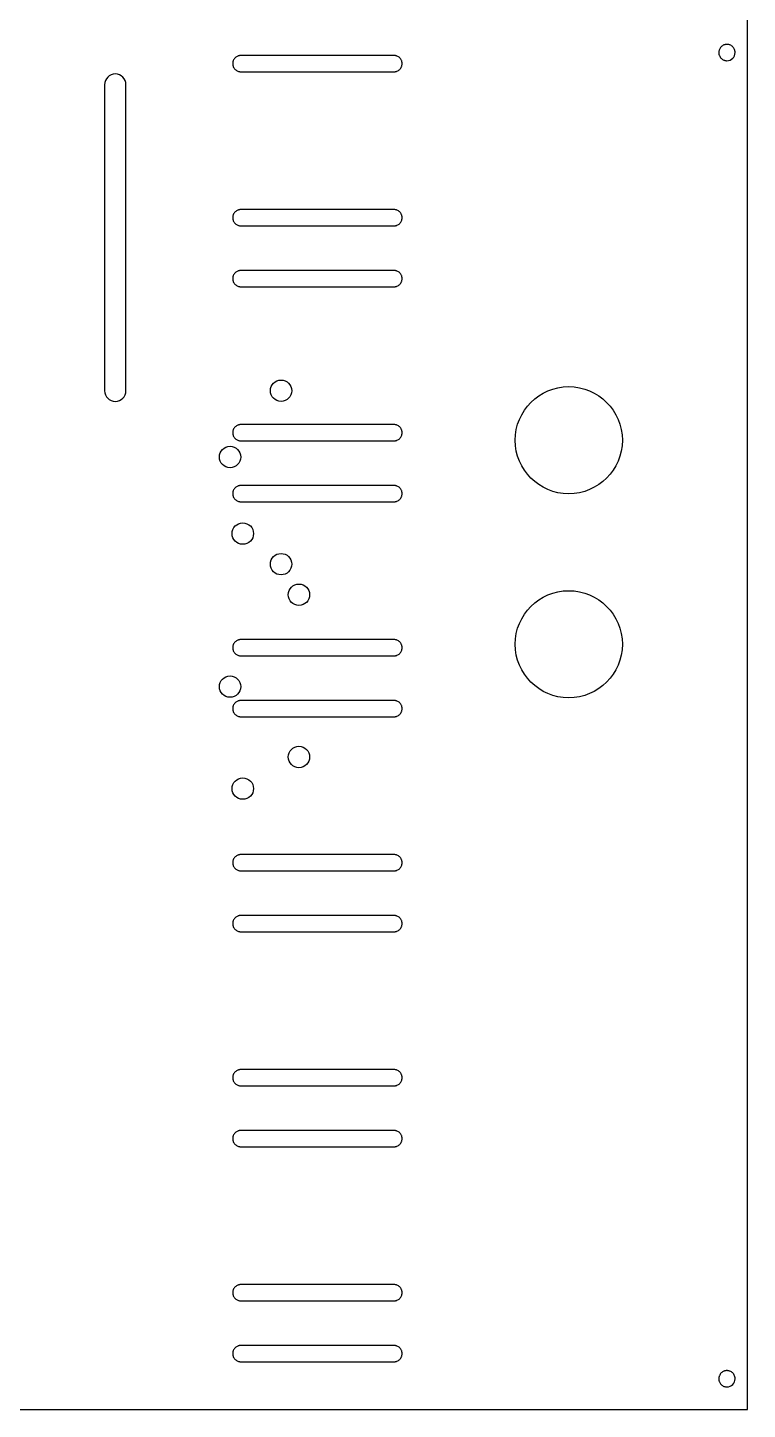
# Model space of a CAD drawing. Header units: millimetres. Extents: x 0 to 691, y 0 to 550.
# Drawn here: x 549.9 to 691, y 0 to 270.9 of the extents above; entities that cross this region are included whole.
import ezdxf

# ---------------------------------------------------------------- set-up
doc = ezdxf.new("R2010")
doc.units = ezdxf.units.MM

msp = doc.modelspace()

# ---------------------------------------------------------------- linework, layer by layer
at = {"color": 7, "linetype": 'Continuous', "lineweight": 25}
for p, q in [((691, 0), (691, 530)), ((621.74, 265.43), (591.74, 265.43)), ((591.74, 262.23), (621.74, 262.23)), ((565.01, 259.7), (565.01, 199.7)), ((569.21, 199.7), (569.21, 259.7)), ((621.74, 235.22), (591.74, 235.22)), ((591.74, 232.02), (621.74, 232.02)), ((621.74, 223.28), (591.74, 223.28)), ((591.74, 220.08), (621.74, 220.08)), ((621.74, 193.07), (591.74, 193.07)), ((591.74, 189.87), (621.74, 189.87)), ((621.74, 181.13), (591.74, 181.13)), ((591.74, 177.93), (621.74, 177.93)), ((621.74, 150.92), (591.74, 150.92)), ((591.74, 147.72), (621.74, 147.72)), ((621.74, 138.98), (591.74, 138.98)), ((591.74, 135.78), (621.74, 135.78)), ((621.74, 108.77), (591.74, 108.77)), ((591.74, 105.57), (621.74, 105.57)), ((621.74, 96.83), (591.74, 96.83)), ((591.74, 93.63), (621.74, 93.63)), ((621.74, 66.62), (591.74, 66.62)), ((591.74, 63.42), (621.74, 63.42)), ((621.74, 54.68), (591.74, 54.68)), ((591.74, 51.48), (621.74, 51.48)), ((621.74, 24.47), (591.74, 24.47)), ((591.74, 21.27), (621.74, 21.27)), ((621.74, 12.53), (591.74, 12.53)), ((591.74, 9.33), (621.74, 9.33)), ((0, 0), (691, 0))]:
    msp.add_line(p, q, dxfattribs=at)
for centre, radius in [((599.61, 199.7), 2.1), ((656, 190), 10.5), ((589.61, 186.7), 2.1), ((592.11, 171.7), 2.1), ((599.61, 165.7), 2.1), ((603.11, 159.7), 2.1), ((656, 150), 10.5), ((589.61, 141.7), 2.1), ((603.11, 127.9), 2.1), ((592.11, 121.7), 2.1)]:
    msp.add_circle(centre, radius, dxfattribs=at)
for centre, radius, start, end in [((687, 266), 1.6, 270, 360), ((567.11, 259.7), 2.1, 0, 180), ((567.11, 199.7), 2.1, 180, 0), ((687, 6), 1.6, 270, 360)]:
    msp.add_arc(centre, radius, start, end, dxfattribs=at)
for points, knots in [([(687, 267.6), (686.96, 267.6), (686.88, 267.6), (686.76, 267.58), (686.64, 267.56), (686.52, 267.53), (686.35, 267.47), (686.11, 267.35), (685.86, 267.14), (685.65, 266.88), (685.52, 266.63), (685.45, 266.4), (685.41, 266.2), (685.4, 266.07), (685.4, 266)], [0, 0, 0, 0, 0.04829, 0.096178, 0.143939, 0.19185, 0.240186, 0.370048, 0.500049, 0.629915, 0.759912, 0.840127, 0.919728, 1, 1, 1, 1]), ([(685.4, 266), (685.4, 265.96), (685.4, 265.88), (685.42, 265.76), (685.44, 265.64), (685.47, 265.52), (685.53, 265.35), (685.65, 265.12), (685.86, 264.86), (686.11, 264.65), (686.37, 264.52), (686.6, 264.45), (686.8, 264.41), (686.93, 264.4), (687, 264.4)], [0, 0, 0, 0, 0.048293, 0.096182, 0.143943, 0.191853, 0.240187, 0.370052, 0.500049, 0.629911, 0.759912, 0.840123, 0.919725, 1, 1, 1, 1]), ([(688.6, 266), (688.6, 266.04), (688.6, 266.12), (688.58, 266.24), (688.56, 266.36), (688.53, 266.48), (688.47, 266.65), (688.35, 266.88), (688.14, 267.14), (687.89, 267.35), (687.63, 267.48), (687.4, 267.55), (687.2, 267.59), (687.07, 267.6), (687, 267.6)], [0, 0, 0, 0, 0.048293, 0.096182, 0.143943, 0.191853, 0.240187, 0.370052, 0.500049, 0.629911, 0.759912, 0.840123, 0.919725, 1, 1, 1, 1]), ([(591.74, 265.43), (591.7, 265.43), (591.61, 265.43), (591.5, 265.41), (591.38, 265.39), (591.26, 265.36), (591.08, 265.3), (590.85, 265.18), (590.6, 264.97), (590.39, 264.72), (590.26, 264.46), (590.18, 264.23), (590.14, 264.03), (590.14, 263.9), (590.14, 263.83)], [0, 0, 0, 0, 0.04829, 0.096178, 0.143939, 0.19185, 0.240186, 0.370048, 0.500049, 0.629915, 0.759912, 0.840127, 0.919728, 1, 1, 1, 1]), ([(590.14, 263.83), (590.14, 263.79), (590.14, 263.71), (590.15, 263.59), (590.17, 263.47), (590.21, 263.36), (590.27, 263.18), (590.39, 262.95), (590.6, 262.69), (590.85, 262.48), (591.11, 262.35), (591.34, 262.28), (591.53, 262.24), (591.67, 262.23), (591.74, 262.23)], [0, 0, 0, 0, 0.048293, 0.096182, 0.143943, 0.191853, 0.240187, 0.370052, 0.500049, 0.629911, 0.759912, 0.840123, 0.919725, 1, 1, 1, 1]), ([(623.34, 263.83), (623.33, 263.87), (623.33, 263.95), (623.32, 264.07), (623.3, 264.19), (623.27, 264.31), (623.2, 264.48), (623.08, 264.72), (622.87, 264.97), (622.62, 265.18), (622.37, 265.31), (622.13, 265.38), (621.94, 265.42), (621.8, 265.43), (621.74, 265.43)], [0, 0, 0, 0, 0.048293, 0.096182, 0.143943, 0.191853, 0.240187, 0.370052, 0.500049, 0.629911, 0.759912, 0.840123, 0.919725, 1, 1, 1, 1]), ([(621.74, 262.23), (621.78, 262.23), (621.86, 262.23), (621.98, 262.25), (622.09, 262.27), (622.21, 262.3), (622.39, 262.36), (622.62, 262.48), (622.87, 262.69), (623.08, 262.95), (623.21, 263.2), (623.29, 263.43), (623.33, 263.63), (623.33, 263.76), (623.34, 263.83)], [0, 0, 0, 0, 0.04829, 0.096178, 0.143939, 0.19185, 0.240186, 0.370048, 0.500049, 0.629915, 0.759912, 0.840127, 0.919728, 1, 1, 1, 1]), ([(591.74, 235.22), (591.7, 235.22), (591.61, 235.22), (591.5, 235.2), (591.38, 235.18), (591.26, 235.15), (591.08, 235.09), (590.85, 234.97), (590.6, 234.76), (590.39, 234.5), (590.26, 234.25), (590.18, 234.02), (590.14, 233.82), (590.14, 233.69), (590.14, 233.62)], [0, 0, 0, 0, 0.04829, 0.096178, 0.143939, 0.19185, 0.240186, 0.370048, 0.500049, 0.629915, 0.759912, 0.840127, 0.919728, 1, 1, 1, 1]), ([(590.14, 233.62), (590.14, 233.58), (590.14, 233.5), (590.15, 233.38), (590.17, 233.26), (590.21, 233.14), (590.27, 232.97), (590.39, 232.73), (590.6, 232.48), (590.85, 232.27), (591.11, 232.14), (591.34, 232.07), (591.53, 232.03), (591.67, 232.02), (591.74, 232.02)], [0, 0, 0, 0, 0.048293, 0.096182, 0.143943, 0.191853, 0.240187, 0.370052, 0.500049, 0.629911, 0.759912, 0.840123, 0.919725, 1, 1, 1, 1]), ([(623.34, 233.62), (623.33, 233.66), (623.33, 233.74), (623.32, 233.86), (623.3, 233.98), (623.27, 234.09), (623.2, 234.27), (623.08, 234.5), (622.87, 234.76), (622.62, 234.97), (622.37, 235.1), (622.13, 235.17), (621.94, 235.21), (621.8, 235.22), (621.74, 235.22)], [0, 0, 0, 0, 0.048293, 0.096182, 0.143943, 0.191853, 0.240187, 0.370052, 0.500049, 0.629911, 0.759912, 0.840123, 0.919725, 1, 1, 1, 1]), ([(621.74, 232.02), (621.78, 232.02), (621.86, 232.02), (621.98, 232.04), (622.09, 232.06), (622.21, 232.09), (622.39, 232.15), (622.62, 232.27), (622.87, 232.48), (623.08, 232.73), (623.21, 232.99), (623.29, 233.22), (623.33, 233.42), (623.33, 233.55), (623.34, 233.62)], [0, 0, 0, 0, 0.04829, 0.096178, 0.143939, 0.19185, 0.240186, 0.370048, 0.500049, 0.629915, 0.759912, 0.840127, 0.919728, 1, 1, 1, 1]), ([(591.74, 223.28), (591.7, 223.28), (591.61, 223.28), (591.5, 223.26), (591.38, 223.24), (591.26, 223.21), (591.08, 223.15), (590.85, 223.03), (590.6, 222.82), (590.39, 222.57), (590.26, 222.31), (590.18, 222.08), (590.14, 221.88), (590.14, 221.75), (590.14, 221.68)], [0, 0, 0, 0, 0.04829, 0.096178, 0.143939, 0.19185, 0.240186, 0.370048, 0.500049, 0.629915, 0.759912, 0.840127, 0.919728, 1, 1, 1, 1]), ([(623.34, 221.68), (623.33, 221.72), (623.33, 221.8), (623.32, 221.92), (623.3, 222.04), (623.27, 222.16), (623.2, 222.33), (623.08, 222.57), (622.87, 222.82), (622.62, 223.03), (622.37, 223.16), (622.13, 223.23), (621.94, 223.27), (621.8, 223.28), (621.74, 223.28)], [0, 0, 0, 0, 0.048293, 0.096182, 0.143943, 0.191853, 0.240187, 0.370052, 0.500049, 0.629911, 0.759912, 0.840123, 0.919725, 1, 1, 1, 1]), ([(590.14, 221.68), (590.14, 221.64), (590.14, 221.56), (590.15, 221.44), (590.17, 221.32), (590.21, 221.21), (590.27, 221.03), (590.39, 220.8), (590.6, 220.54), (590.85, 220.33), (591.11, 220.2), (591.34, 220.13), (591.53, 220.09), (591.67, 220.08), (591.74, 220.08)], [0, 0, 0, 0, 0.048293, 0.096182, 0.143943, 0.191853, 0.240187, 0.370052, 0.500049, 0.629911, 0.759912, 0.840123, 0.919725, 1, 1, 1, 1]), ([(621.74, 220.08), (621.78, 220.08), (621.86, 220.08), (621.98, 220.1), (622.09, 220.12), (622.21, 220.15), (622.39, 220.21), (622.62, 220.33), (622.87, 220.54), (623.08, 220.8), (623.21, 221.05), (623.29, 221.28), (623.33, 221.48), (623.33, 221.61), (623.34, 221.68)], [0, 0, 0, 0, 0.04829, 0.096178, 0.143939, 0.19185, 0.240186, 0.370048, 0.500049, 0.629915, 0.759912, 0.840127, 0.919728, 1, 1, 1, 1]), ([(591.74, 193.07), (591.7, 193.07), (591.61, 193.07), (591.5, 193.05), (591.38, 193.03), (591.26, 193), (591.08, 192.94), (590.85, 192.82), (590.6, 192.61), (590.39, 192.35), (590.26, 192.1), (590.18, 191.87), (590.14, 191.67), (590.14, 191.54), (590.14, 191.47)], [0, 0, 0, 0, 0.04829, 0.096178, 0.143939, 0.19185, 0.240186, 0.370048, 0.500049, 0.629915, 0.759912, 0.840127, 0.919728, 1, 1, 1, 1]), ([(623.34, 191.47), (623.33, 191.51), (623.33, 191.59), (623.32, 191.71), (623.3, 191.83), (623.27, 191.94), (623.2, 192.12), (623.08, 192.35), (622.87, 192.61), (622.62, 192.82), (622.37, 192.95), (622.13, 193.02), (621.94, 193.06), (621.8, 193.07), (621.74, 193.07)], [0, 0, 0, 0, 0.0482928, 0.0961822, 0.1439431, 0.191853, 0.2401866, 0.3700522, 0.5000492, 0.6299107, 0.7599117, 0.8401231, 0.9197247, 1, 1, 1, 1]), ([(590.14, 191.47), (590.14, 191.43), (590.14, 191.35), (590.15, 191.23), (590.17, 191.11), (590.21, 190.99), (590.27, 190.82), (590.39, 190.58), (590.6, 190.33), (590.85, 190.12), (591.11, 189.99), (591.34, 189.92), (591.53, 189.88), (591.67, 189.87), (591.74, 189.87)], [0, 0, 0, 0, 0.048293, 0.096182, 0.143943, 0.191853, 0.240187, 0.370052, 0.500049, 0.629911, 0.759912, 0.840123, 0.919725, 1, 1, 1, 1]), ([(621.74, 189.87), (621.78, 189.87), (621.86, 189.87), (621.98, 189.89), (622.09, 189.91), (622.21, 189.94), (622.39, 190), (622.62, 190.12), (622.87, 190.33), (623.08, 190.58), (623.21, 190.84), (623.29, 191.07), (623.33, 191.27), (623.33, 191.4), (623.34, 191.47)], [0, 0, 0, 0, 0.04829, 0.096178, 0.143939, 0.19185, 0.240186, 0.370048, 0.500049, 0.629915, 0.759912, 0.840127, 0.919728, 1, 1, 1, 1]), ([(591.74, 181.13), (591.7, 181.13), (591.61, 181.13), (591.5, 181.11), (591.38, 181.09), (591.26, 181.06), (591.08, 181), (590.85, 180.88), (590.6, 180.67), (590.39, 180.42), (590.26, 180.16), (590.18, 179.93), (590.14, 179.73), (590.14, 179.6), (590.14, 179.53)], [0, 0, 0, 0, 0.04829, 0.096178, 0.143939, 0.19185, 0.240186, 0.370048, 0.500049, 0.629915, 0.759912, 0.840127, 0.919728, 1, 1, 1, 1]), ([(590.14, 179.53), (590.14, 179.49), (590.14, 179.41), (590.15, 179.29), (590.17, 179.17), (590.21, 179.06), (590.27, 178.88), (590.39, 178.65), (590.6, 178.39), (590.85, 178.18), (591.11, 178.05), (591.34, 177.98), (591.53, 177.94), (591.67, 177.93), (591.74, 177.93)], [0, 0, 0, 0, 0.048293, 0.096182, 0.143943, 0.191853, 0.240187, 0.370052, 0.500049, 0.629911, 0.759912, 0.840123, 0.919725, 1, 1, 1, 1]), ([(623.34, 179.53), (623.33, 179.57), (623.33, 179.65), (623.32, 179.77), (623.3, 179.89), (623.27, 180.01), (623.2, 180.18), (623.08, 180.42), (622.87, 180.67), (622.62, 180.88), (622.37, 181.01), (622.13, 181.08), (621.94, 181.12), (621.8, 181.13), (621.74, 181.13)], [0, 0, 0, 0, 0.048293, 0.096182, 0.143943, 0.191853, 0.240187, 0.370052, 0.500049, 0.629911, 0.759912, 0.840123, 0.919725, 1, 1, 1, 1]), ([(621.74, 177.93), (621.78, 177.93), (621.86, 177.93), (621.98, 177.95), (622.09, 177.97), (622.21, 178), (622.39, 178.06), (622.62, 178.18), (622.87, 178.39), (623.08, 178.65), (623.21, 178.9), (623.29, 179.13), (623.33, 179.33), (623.33, 179.46), (623.34, 179.53)], [0, 0, 0, 0, 0.04829, 0.096178, 0.143939, 0.19185, 0.240186, 0.370048, 0.500049, 0.629915, 0.759912, 0.840127, 0.919728, 1, 1, 1, 1]), ([(591.74, 150.92), (591.7, 150.92), (591.61, 150.92), (591.5, 150.9), (591.38, 150.88), (591.26, 150.85), (591.08, 150.79), (590.85, 150.67), (590.6, 150.46), (590.39, 150.2), (590.26, 149.95), (590.18, 149.72), (590.14, 149.52), (590.14, 149.39), (590.14, 149.32)], [0, 0, 0, 0, 0.04829, 0.096178, 0.143939, 0.19185, 0.240186, 0.370048, 0.500049, 0.629915, 0.759912, 0.840127, 0.919728, 1, 1, 1, 1]), ([(590.14, 149.32), (590.14, 149.28), (590.14, 149.2), (590.15, 149.08), (590.17, 148.96), (590.21, 148.84), (590.27, 148.67), (590.39, 148.43), (590.6, 148.18), (590.85, 147.97), (591.11, 147.84), (591.34, 147.77), (591.53, 147.73), (591.67, 147.72), (591.74, 147.72)], [0, 0, 0, 0, 0.048293, 0.096182, 0.143943, 0.191853, 0.240187, 0.370052, 0.500049, 0.629911, 0.759912, 0.840123, 0.919725, 1, 1, 1, 1]), ([(623.34, 149.32), (623.33, 149.36), (623.33, 149.44), (623.32, 149.56), (623.3, 149.68), (623.27, 149.79), (623.2, 149.97), (623.08, 150.2), (622.87, 150.46), (622.62, 150.67), (622.37, 150.8), (622.13, 150.87), (621.94, 150.91), (621.8, 150.92), (621.74, 150.92)], [0, 0, 0, 0, 0.0482928, 0.0961822, 0.1439431, 0.191853, 0.2401866, 0.3700522, 0.5000492, 0.6299107, 0.7599117, 0.8401231, 0.9197247, 1, 1, 1, 1]), ([(621.74, 147.72), (621.78, 147.72), (621.86, 147.72), (621.98, 147.74), (622.09, 147.76), (622.21, 147.79), (622.39, 147.85), (622.62, 147.97), (622.87, 148.18), (623.08, 148.43), (623.21, 148.69), (623.29, 148.92), (623.33, 149.12), (623.33, 149.25), (623.34, 149.32)], [0, 0, 0, 0, 0.04829, 0.096178, 0.143939, 0.19185, 0.240186, 0.370048, 0.500049, 0.629915, 0.759912, 0.840127, 0.919728, 1, 1, 1, 1]), ([(591.74, 138.98), (591.7, 138.98), (591.61, 138.98), (591.5, 138.96), (591.38, 138.94), (591.26, 138.91), (591.08, 138.85), (590.85, 138.73), (590.6, 138.52), (590.39, 138.27), (590.26, 138.01), (590.18, 137.78), (590.14, 137.58), (590.14, 137.45), (590.14, 137.38)], [0, 0, 0, 0, 0.04829, 0.096178, 0.143939, 0.19185, 0.240186, 0.370048, 0.500049, 0.629915, 0.759912, 0.840127, 0.919728, 1, 1, 1, 1]), ([(623.34, 137.38), (623.33, 137.42), (623.33, 137.5), (623.32, 137.62), (623.3, 137.74), (623.27, 137.86), (623.2, 138.03), (623.08, 138.27), (622.87, 138.52), (622.62, 138.73), (622.37, 138.86), (622.13, 138.93), (621.94, 138.97), (621.8, 138.98), (621.74, 138.98)], [0, 0, 0, 0, 0.048293, 0.096182, 0.143943, 0.191853, 0.240187, 0.370052, 0.500049, 0.629911, 0.759912, 0.840123, 0.919725, 1, 1, 1, 1]), ([(590.14, 137.38), (590.14, 137.34), (590.14, 137.26), (590.15, 137.14), (590.17, 137.02), (590.21, 136.91), (590.27, 136.73), (590.39, 136.5), (590.6, 136.24), (590.85, 136.03), (591.11, 135.9), (591.34, 135.83), (591.53, 135.79), (591.67, 135.78), (591.74, 135.78)], [0, 0, 0, 0, 0.048293, 0.096182, 0.143943, 0.191853, 0.240187, 0.370052, 0.500049, 0.629911, 0.759912, 0.840123, 0.919725, 1, 1, 1, 1]), ([(621.74, 135.78), (621.78, 135.78), (621.86, 135.78), (621.98, 135.8), (622.09, 135.82), (622.21, 135.85), (622.39, 135.91), (622.62, 136.03), (622.87, 136.24), (623.08, 136.5), (623.21, 136.75), (623.29, 136.98), (623.33, 137.18), (623.33, 137.31), (623.34, 137.38)], [0, 0, 0, 0, 0.04829, 0.096178, 0.143939, 0.19185, 0.240186, 0.370048, 0.500049, 0.629915, 0.759912, 0.840127, 0.919728, 1, 1, 1, 1]), ([(591.74, 108.77), (591.7, 108.77), (591.61, 108.77), (591.5, 108.75), (591.38, 108.73), (591.26, 108.7), (591.08, 108.64), (590.85, 108.52), (590.6, 108.31), (590.39, 108.05), (590.26, 107.8), (590.18, 107.57), (590.14, 107.37), (590.14, 107.24), (590.14, 107.17)], [0, 0, 0, 0, 0.04829, 0.096178, 0.143939, 0.19185, 0.240186, 0.370048, 0.500049, 0.629915, 0.759912, 0.840127, 0.919728, 1, 1, 1, 1]), ([(623.34, 107.17), (623.33, 107.21), (623.33, 107.29), (623.32, 107.41), (623.3, 107.53), (623.27, 107.64), (623.2, 107.82), (623.08, 108.05), (622.87, 108.31), (622.62, 108.52), (622.37, 108.65), (622.13, 108.72), (621.94, 108.76), (621.8, 108.77), (621.74, 108.77)], [0, 0, 0, 0, 0.048293, 0.096182, 0.143943, 0.191853, 0.240187, 0.370052, 0.500049, 0.629911, 0.759912, 0.840123, 0.919725, 1, 1, 1, 1]), ([(590.14, 107.17), (590.14, 107.13), (590.14, 107.05), (590.15, 106.93), (590.17, 106.81), (590.21, 106.69), (590.27, 106.52), (590.39, 106.28), (590.6, 106.03), (590.85, 105.82), (591.11, 105.69), (591.34, 105.62), (591.53, 105.58), (591.67, 105.57), (591.74, 105.57)], [0, 0, 0, 0, 0.048293, 0.096182, 0.143943, 0.191853, 0.240187, 0.370052, 0.500049, 0.629911, 0.759912, 0.840123, 0.919725, 1, 1, 1, 1]), ([(621.74, 105.57), (621.78, 105.57), (621.86, 105.57), (621.98, 105.59), (622.09, 105.61), (622.21, 105.64), (622.39, 105.7), (622.62, 105.82), (622.87, 106.03), (623.08, 106.28), (623.21, 106.54), (623.29, 106.77), (623.33, 106.97), (623.33, 107.1), (623.34, 107.17)], [0, 0, 0, 0, 0.04829, 0.096178, 0.143939, 0.19185, 0.240186, 0.370048, 0.500049, 0.629915, 0.759912, 0.840127, 0.919728, 1, 1, 1, 1]), ([(591.74, 96.83), (591.7, 96.83), (591.61, 96.83), (591.5, 96.81), (591.38, 96.79), (591.26, 96.76), (591.08, 96.7), (590.85, 96.58), (590.6, 96.37), (590.39, 96.12), (590.26, 95.86), (590.18, 95.63), (590.14, 95.43), (590.14, 95.3), (590.14, 95.23)], [0, 0, 0, 0, 0.04829, 0.096178, 0.143939, 0.19185, 0.240186, 0.370048, 0.500049, 0.629915, 0.759912, 0.840127, 0.919728, 1, 1, 1, 1]), ([(590.14, 95.23), (590.14, 95.19), (590.14, 95.11), (590.15, 94.99), (590.17, 94.87), (590.21, 94.76), (590.27, 94.58), (590.39, 94.35), (590.6, 94.09), (590.85, 93.88), (591.11, 93.75), (591.34, 93.68), (591.53, 93.64), (591.67, 93.63), (591.74, 93.63)], [0, 0, 0, 0, 0.048293, 0.096182, 0.143943, 0.191853, 0.240187, 0.370052, 0.500049, 0.629911, 0.759912, 0.840123, 0.919725, 1, 1, 1, 1]), ([(623.34, 95.23), (623.33, 95.27), (623.33, 95.35), (623.32, 95.47), (623.3, 95.59), (623.27, 95.71), (623.2, 95.88), (623.08, 96.12), (622.87, 96.37), (622.62, 96.58), (622.37, 96.71), (622.13, 96.78), (621.94, 96.82), (621.8, 96.83), (621.74, 96.83)], [0, 0, 0, 0, 0.048293, 0.096182, 0.143943, 0.191853, 0.240187, 0.370052, 0.500049, 0.629911, 0.759912, 0.840123, 0.919725, 1, 1, 1, 1]), ([(621.74, 93.63), (621.78, 93.63), (621.86, 93.63), (621.98, 93.65), (622.09, 93.67), (622.21, 93.7), (622.39, 93.76), (622.62, 93.88), (622.87, 94.09), (623.08, 94.35), (623.21, 94.6), (623.29, 94.83), (623.33, 95.03), (623.33, 95.16), (623.34, 95.23)], [0, 0, 0, 0, 0.04829, 0.096178, 0.143939, 0.19185, 0.240186, 0.370048, 0.500049, 0.629915, 0.759912, 0.840127, 0.919728, 1, 1, 1, 1]), ([(591.74, 66.62), (591.7, 66.62), (591.61, 66.62), (591.5, 66.6), (591.38, 66.58), (591.26, 66.55), (591.08, 66.49), (590.85, 66.37), (590.6, 66.16), (590.39, 65.9), (590.26, 65.65), (590.18, 65.42), (590.14, 65.22), (590.14, 65.09), (590.14, 65.02)], [0, 0, 0, 0, 0.04829, 0.096178, 0.143939, 0.19185, 0.240186, 0.370048, 0.500049, 0.629915, 0.759912, 0.840127, 0.919728, 1, 1, 1, 1]), ([(590.14, 65.02), (590.14, 64.98), (590.14, 64.9), (590.15, 64.78), (590.17, 64.66), (590.21, 64.54), (590.27, 64.37), (590.39, 64.13), (590.6, 63.88), (590.85, 63.67), (591.11, 63.54), (591.34, 63.47), (591.53, 63.43), (591.67, 63.42), (591.74, 63.42)], [0, 0, 0, 0, 0.048293, 0.096182, 0.143943, 0.191853, 0.240187, 0.370052, 0.500049, 0.629911, 0.759912, 0.840123, 0.919725, 1, 1, 1, 1]), ([(623.34, 65.02), (623.33, 65.06), (623.33, 65.14), (623.32, 65.26), (623.3, 65.38), (623.27, 65.49), (623.2, 65.67), (623.08, 65.9), (622.87, 66.16), (622.62, 66.37), (622.37, 66.5), (622.13, 66.57), (621.94, 66.61), (621.8, 66.62), (621.74, 66.62)], [0, 0, 0, 0, 0.048293, 0.096182, 0.143943, 0.191853, 0.240187, 0.370052, 0.500049, 0.629911, 0.759912, 0.840123, 0.919725, 1, 1, 1, 1]), ([(621.74, 63.42), (621.78, 63.42), (621.86, 63.42), (621.98, 63.44), (622.09, 63.46), (622.21, 63.49), (622.39, 63.55), (622.62, 63.67), (622.87, 63.88), (623.08, 64.13), (623.21, 64.39), (623.29, 64.62), (623.33, 64.82), (623.33, 64.95), (623.34, 65.02)], [0, 0, 0, 0, 0.04829, 0.096178, 0.143939, 0.19185, 0.240186, 0.370048, 0.500049, 0.629915, 0.759912, 0.840127, 0.919728, 1, 1, 1, 1]), ([(591.74, 54.68), (591.7, 54.68), (591.61, 54.68), (591.5, 54.66), (591.38, 54.64), (591.26, 54.61), (591.08, 54.55), (590.85, 54.43), (590.6, 54.22), (590.39, 53.97), (590.26, 53.71), (590.18, 53.48), (590.14, 53.28), (590.14, 53.15), (590.14, 53.08)], [0, 0, 0, 0, 0.04829, 0.096178, 0.143939, 0.19185, 0.240186, 0.370048, 0.500049, 0.629915, 0.759912, 0.840127, 0.919728, 1, 1, 1, 1]), ([(623.34, 53.08), (623.33, 53.12), (623.33, 53.2), (623.32, 53.32), (623.3, 53.44), (623.27, 53.56), (623.2, 53.73), (623.08, 53.97), (622.87, 54.22), (622.62, 54.43), (622.37, 54.56), (622.13, 54.63), (621.94, 54.67), (621.8, 54.68), (621.74, 54.68)], [0, 0, 0, 0, 0.048293, 0.096182, 0.143943, 0.191853, 0.240187, 0.370052, 0.500049, 0.629911, 0.759912, 0.840123, 0.919725, 1, 1, 1, 1]), ([(590.14, 53.08), (590.14, 53.04), (590.14, 52.96), (590.15, 52.84), (590.17, 52.72), (590.21, 52.61), (590.27, 52.43), (590.39, 52.2), (590.6, 51.94), (590.85, 51.73), (591.11, 51.6), (591.34, 51.53), (591.53, 51.49), (591.67, 51.48), (591.74, 51.48)], [0, 0, 0, 0, 0.0482928, 0.0961822, 0.1439431, 0.191853, 0.2401866, 0.3700522, 0.5000492, 0.6299107, 0.7599117, 0.8401231, 0.9197247, 1, 1, 1, 1]), ([(621.74, 51.48), (621.78, 51.48), (621.86, 51.48), (621.98, 51.5), (622.09, 51.52), (622.21, 51.55), (622.39, 51.61), (622.62, 51.73), (622.87, 51.94), (623.08, 52.2), (623.21, 52.45), (623.29, 52.68), (623.33, 52.88), (623.33, 53.01), (623.34, 53.08)], [0, 0, 0, 0, 0.04829, 0.096178, 0.143939, 0.19185, 0.240186, 0.370048, 0.500049, 0.629915, 0.759912, 0.840127, 0.919728, 1, 1, 1, 1]), ([(591.74, 24.47), (591.7, 24.47), (591.61, 24.47), (591.5, 24.45), (591.38, 24.43), (591.26, 24.4), (591.08, 24.34), (590.85, 24.22), (590.6, 24.01), (590.39, 23.75), (590.26, 23.5), (590.18, 23.27), (590.14, 23.07), (590.14, 22.94), (590.14, 22.87)], [0, 0, 0, 0, 0.04829, 0.096178, 0.143939, 0.19185, 0.240186, 0.370048, 0.500049, 0.629915, 0.759912, 0.840127, 0.919728, 1, 1, 1, 1]), ([(623.34, 22.87), (623.33, 22.91), (623.33, 22.99), (623.32, 23.11), (623.3, 23.23), (623.27, 23.34), (623.2, 23.52), (623.08, 23.75), (622.87, 24.01), (622.62, 24.22), (622.37, 24.35), (622.13, 24.42), (621.94, 24.46), (621.8, 24.47), (621.74, 24.47)], [0, 0, 0, 0, 0.048293, 0.096182, 0.143943, 0.191853, 0.240187, 0.370052, 0.500049, 0.629911, 0.759912, 0.840123, 0.919725, 1, 1, 1, 1]), ([(590.14, 22.87), (590.14, 22.83), (590.14, 22.75), (590.15, 22.63), (590.17, 22.51), (590.21, 22.39), (590.27, 22.22), (590.39, 21.98), (590.6, 21.73), (590.85, 21.52), (591.11, 21.39), (591.34, 21.32), (591.53, 21.28), (591.67, 21.27), (591.74, 21.27)], [0, 0, 0, 0, 0.048293, 0.096182, 0.143943, 0.191853, 0.240187, 0.370052, 0.500049, 0.629911, 0.759912, 0.840123, 0.919725, 1, 1, 1, 1]), ([(621.74, 21.27), (621.78, 21.27), (621.86, 21.27), (621.98, 21.29), (622.09, 21.31), (622.21, 21.34), (622.39, 21.4), (622.62, 21.52), (622.87, 21.73), (623.08, 21.98), (623.21, 22.24), (623.29, 22.47), (623.33, 22.67), (623.33, 22.8), (623.34, 22.87)], [0, 0, 0, 0, 0.04829, 0.096178, 0.143939, 0.19185, 0.240186, 0.370048, 0.500049, 0.629915, 0.759912, 0.840127, 0.919728, 1, 1, 1, 1]), ([(591.74, 12.53), (591.7, 12.53), (591.61, 12.53), (591.5, 12.51), (591.38, 12.49), (591.26, 12.46), (591.08, 12.4), (590.85, 12.28), (590.6, 12.07), (590.39, 11.82), (590.26, 11.56), (590.18, 11.33), (590.14, 11.13), (590.14, 11), (590.14, 10.93)], [0, 0, 0, 0, 0.04829, 0.096178, 0.143939, 0.19185, 0.240186, 0.370048, 0.500049, 0.629915, 0.759912, 0.840127, 0.919728, 1, 1, 1, 1]), ([(590.14, 10.93), (590.14, 10.89), (590.14, 10.81), (590.15, 10.69), (590.17, 10.57), (590.21, 10.46), (590.27, 10.28), (590.39, 10.05), (590.6, 9.79), (590.85, 9.58), (591.11, 9.45), (591.34, 9.38), (591.53, 9.34), (591.67, 9.33), (591.74, 9.33)], [0, 0, 0, 0, 0.048293, 0.096182, 0.143943, 0.191853, 0.240187, 0.370052, 0.500049, 0.629911, 0.759912, 0.840123, 0.919725, 1, 1, 1, 1]), ([(623.34, 10.93), (623.33, 10.97), (623.33, 11.05), (623.32, 11.17), (623.3, 11.29), (623.27, 11.41), (623.2, 11.58), (623.08, 11.82), (622.87, 12.07), (622.62, 12.28), (622.37, 12.41), (622.13, 12.48), (621.94, 12.52), (621.8, 12.53), (621.74, 12.53)], [0, 0, 0, 0, 0.048293, 0.096182, 0.143943, 0.191853, 0.240187, 0.370052, 0.500049, 0.629911, 0.759912, 0.840123, 0.919725, 1, 1, 1, 1]), ([(621.74, 9.33), (621.78, 9.33), (621.86, 9.33), (621.98, 9.35), (622.09, 9.37), (622.21, 9.4), (622.39, 9.46), (622.62, 9.58), (622.87, 9.79), (623.08, 10.05), (623.21, 10.3), (623.29, 10.53), (623.33, 10.73), (623.33, 10.86), (623.34, 10.93)], [0, 0, 0, 0, 0.04829, 0.096178, 0.143939, 0.19185, 0.240186, 0.370048, 0.500049, 0.629915, 0.759912, 0.840127, 0.919728, 1, 1, 1, 1]), ([(687, 7.6), (686.96, 7.6), (686.88, 7.6), (686.76, 7.58), (686.64, 7.56), (686.52, 7.53), (686.35, 7.47), (686.11, 7.35), (685.86, 7.14), (685.65, 6.88), (685.52, 6.63), (685.45, 6.4), (685.41, 6.2), (685.4, 6.07), (685.4, 6)], [0, 0, 0, 0, 0.04829, 0.096178, 0.143939, 0.19185, 0.240186, 0.370048, 0.500049, 0.629915, 0.759912, 0.840127, 0.919728, 1, 1, 1, 1]), ([(685.4, 6), (685.4, 5.96), (685.4, 5.88), (685.42, 5.76), (685.44, 5.64), (685.47, 5.52), (685.53, 5.35), (685.65, 5.12), (685.86, 4.86), (686.11, 4.65), (686.37, 4.52), (686.6, 4.45), (686.8, 4.41), (686.93, 4.4), (687, 4.4)], [0, 0, 0, 0, 0.048293, 0.096182, 0.143943, 0.191853, 0.240187, 0.370052, 0.500049, 0.629911, 0.759912, 0.840123, 0.919725, 1, 1, 1, 1]), ([(688.6, 6), (688.6, 6.04), (688.6, 6.12), (688.58, 6.24), (688.56, 6.36), (688.53, 6.48), (688.47, 6.65), (688.35, 6.88), (688.14, 7.14), (687.89, 7.35), (687.63, 7.48), (687.4, 7.55), (687.2, 7.59), (687.07, 7.6), (687, 7.6)], [0, 0, 0, 0, 0.048293, 0.096182, 0.143943, 0.191853, 0.240187, 0.370052, 0.500049, 0.629911, 0.759912, 0.840123, 0.919725, 1, 1, 1, 1])]:
    msp.add_open_spline(points, degree=3, knots=knots, dxfattribs=at)

doc.saveas('drawing.dxf')
